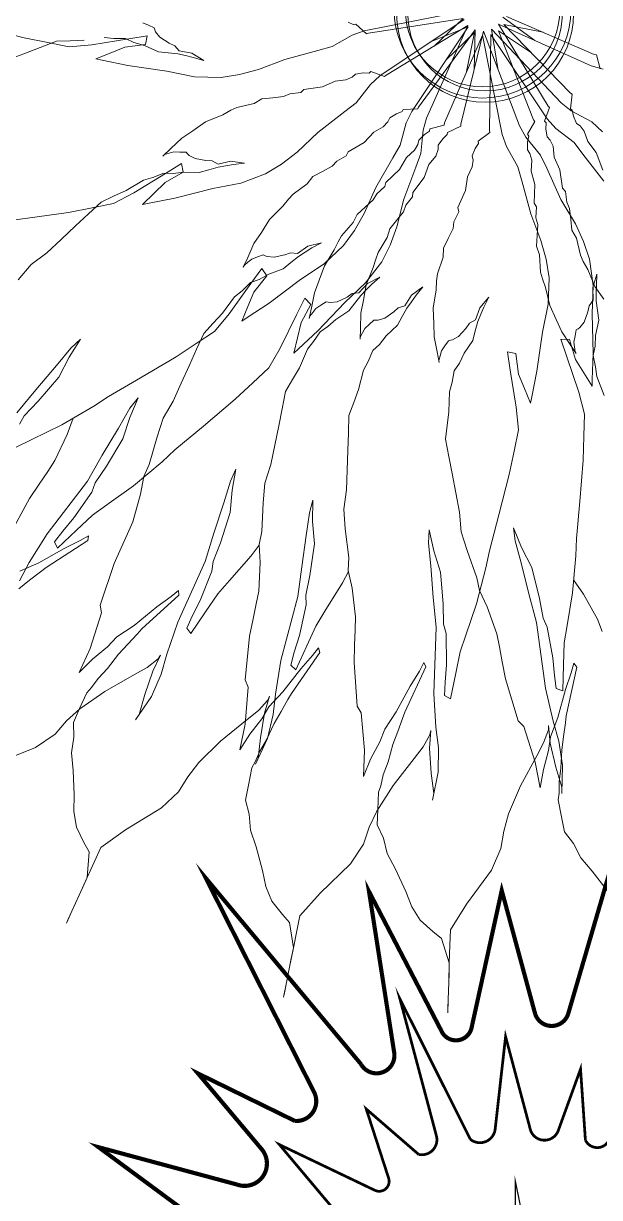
# Model space of a CAD drawing. Extents: x -454308 to 890911, y -14103 to 1343694.
# Drawn here: x 205351.46 to 205357.55, y 659168.91 to 659181.31 of the extents above; entities that cross this region are included whole.
import ezdxf

# ---------------------------------------------------------------- set-up
doc = ezdxf.new("R2010")
doc.units = 0
doc.header["$MEASUREMENT"] = 0
for name, color, linetype, lineweight in [('AR_Vegetacion', 105, 'Continuous', 5), ('textura', 250, 'Continuous', 13), ('Vegetacion_', 105, 'Continuous', 5)]:
    doc.layers.add(name, color=color, linetype=linetype, lineweight=lineweight)

# ---------------------------------------------------------------- blocks, each defined once
blk = doc.blocks.new('AGAVE AMERICANO')
at = {"layer": 'Vegetacion_', "color": 5}
for points, const_width in [([(0.5491, 1.817), (0.1378, 1.2586), (0.1378, 1.2586), (0.1378, 1.2586, -0.743391), (0.0416, 1.2929), (0.0753, 1.6847), (-0.1571, 1.3194, -0.736791), (-0.2478, 1.3441), (-0.3097, 1.8219), (-0.4072, 1.3291, -0.835633), (-0.5153, 1.3309), (-0.7675, 2.0326), (-0.6806, 1.2996, -0.586339), (-0.7668, 1.237), (-0.9968, 1.4766), (-0.8925, 1.1901, -0.770051), (-1.0016, 1.1143), (-1.3622, 1.3683), (-1.1225, 1.006, -0.592372)], 0.0128), ([(0.3522, 0.4307), (0.5872, 0.5407), (0.3018, 0.553, -0.736791), (0.286, 0.613), (0.5387, 0.8061), (0.2248, 0.6992, -0.835633), (0.1901, 0.7615), (0.508, 1.1373), (0.1177, 0.8457, -0.586339), (0.0535, 0.8743), (0.1145, 1.0848), (-0.0148, 0.9307, -0.770051), (-0.0941, 0.968), (-0.068, 1.258), (-0.1959, 1.0014, -0.592372), (-0.2785, 0.9982), (-0.3337, 1.4792), (-0.3729, 1.0443, -0.557989), (-0.4438, 1.0089), (-0.5476, 1.196), (-0.5559, 0.9719, -0.653393), (-0.6082, 0.9513), (-0.8365, 1.1848), (-0.7313, 0.8953, -0.773349)], 0.00847), ([(-0.225, 0.6118), (-0.1926, 0.8295), (-0.261, 0.6431, -0.557989)], 0.00385)]:
    blk.add_lwpolyline(points, format="xyb", dxfattribs=dict(at, const_width=const_width))
blk = doc.blocks.new('AGAVE AZUL')
at = {"layer": 'Vegetacion_', "color": 47}
for p, q in [((-0.8863, 0.0097), (-0.8159, -0.0114)), ((-0.6054, 0.0073), (-0.5956, 0.0024)), ((-0.5956, 0.0024), (-0.5858, -0.0025)), ((-0.2148, -0.0221), (-0.0376, 0.0062)), ((-0.8159, -0.0114), (-0.7747, -0.0214)), ((-0.7592, -0.0197), (-0.7885, -0.0295)), ((-0.7348, -0.0197), (-0.7592, -0.0197)), ((-0.7103, -0.0197), (-0.7348, -0.0197)), ((-0.6969, -0.0283), (-0.6314, -0.0203)), ((-0.6579, -0.0184), (-0.6749, -0.016)), ((-0.6371, -0.0196), (-0.6579, -0.0184)), ((-0.6224, -0.0269), (-0.6371, -0.0196)), ((-0.6314, -0.0203), (-0.5987, -0.0164)), ((-0.5987, -0.0164), (-0.6023, -0.0314)), ((-0.5987, -0.0164), (-0.5987, -0.0164)), ((-0.5987, -0.0164), (-0.5987, -0.0164)), ((-0.5987, -0.0164), (-0.5987, -0.0164)), ((-0.5987, -0.0164), (-0.5987, -0.0164)), ((-0.5987, -0.0164), (-0.5987, -0.0164)), ((-0.5987, -0.0164), (-0.5987, -0.0164)), ((-0.5987, -0.0164), (-0.5987, -0.0164)), ((-0.5987, -0.0164), (-0.5987, -0.0164)), ((-0.5858, -0.0025), (-0.5846, -0.0061)), ((-0.5846, -0.0061), (-0.5834, -0.0098)), ((-0.5834, -0.0098), (-0.5761, -0.0196)), ((-0.5761, -0.0196), (-0.5602, -0.0305)), ((-0.233, -0.0107), (-0.2428, -0.0058)), ((-0.2294, -0.0095), (-0.233, -0.0107)), ((-0.2111, -0.0277), (-0.2294, -0.0095)), ((-0.0394, -0.0072), (-0.2074, -0.0265)), ((-0.19, -0.1026), (-0.0372, -0.0086)), ((-0.0311, -0.0196), (-0.1789, -0.1017)), ((-0.1106, -0.1804), (-0.0311, -0.0196)), ((-0.0925, -0.0537), (-0.0394, -0.0072)), ((-0.0311, -0.0196), (-0.0311, -0.0196)), ((0.0229, -0.0194), (0.0229, -0.0194)), ((0.0229, -0.0194), (0.105, -0.1673)), ((0.1837, -0.099), (0.0229, -0.0194)), ((0.0311, -0.007), (0.0862, -0.0507)), ((0.1011, -0.0366), (0.0324, -0.0202)), ((0.0324, -0.0202), (0.0324, -0.0202)), ((0.0324, -0.0202), (0.1455, -0.1459)), ((0.0376, -0.0062), (0.1902, -0.0792)), ((-0.8178, -0.0393), (-0.8507, -0.0503)), ((-0.7885, -0.0295), (-0.8178, -0.0393)), ((-0.7747, -0.0214), (-0.7372, -0.0305)), ((-0.7372, -0.0305), (-0.6969, -0.0283)), ((-0.6388, -0.0344), (-0.665, -0.044)), ((-0.6023, -0.0314), (-0.6388, -0.0344)), ((-0.6041, -0.033), (-0.6224, -0.0269)), ((-0.5797, -0.0452), (-0.6041, -0.033)), ((-0.5602, -0.0305), (-0.5504, -0.0354)), ((-0.5504, -0.0354), (-0.5431, -0.0451)), ((-0.2726, -0.0477), (-0.2363, -0.0288)), ((-0.2363, -0.0288), (-0.2148, -0.0221)), ((-0.2074, -0.0265), (-0.2111, -0.0277)), ((-0.1363, -0.1675), (-0.031, -0.0222)), ((-0.0187, -0.0278), (-0.1238, -0.1603)), ((-0.031, -0.0222), (-0.0973, -0.0456)), ((-0.0062, -0.0376), (-0.0792, -0.1902)), ((-0.0202, -0.0324), (-0.0725, -0.0794)), ((-0.004, -0.0307), (-0.0505, -0.1933)), ((-0.0366, -0.1011), (-0.0202, -0.0324)), ((-0.031, -0.0222), (-0.031, -0.0222)), ((-0.0234, -0.0983), (-0.0187, -0.0278)), ((-0.0202, -0.0324), (-0.0202, -0.0324)), ((-0.0187, -0.0278), (-0.0187, -0.0278)), ((-0.0062, -0.0376), (-0.0062, -0.0376)), ((0.0221, -0.2148), (-0.0062, -0.0376)), ((-0.004, -0.0307), (-0.004, -0.0307)), ((0.0534, -0.2006), (-0.004, -0.0307)), ((0.0086, -0.0372), (-0.0003, -0.2061)), ((0.0086, -0.0372), (0.0086, -0.0372)), ((0.1026, -0.19), (0.0086, -0.0372)), ((0.1286, -0.1627), (0.0105, -0.0277)), ((0.0105, -0.0277), (0.0105, -0.0277)), ((0.0105, -0.0277), (0.0186, -0.0976)), ((0.0794, -0.0725), (0.0222, -0.031)), ((0.0222, -0.031), (0.0222, -0.031)), ((0.0222, -0.031), (0.0785, -0.1905)), ((-0.665, -0.044), (-0.6911, -0.0535)), ((-0.6911, -0.0535), (-0.6799, -0.0563)), ((-0.6799, -0.0563), (-0.6348, -0.0672)), ((-0.5626, -0.0476), (-0.5797, -0.0452)), ((-0.5455, -0.05), (-0.5626, -0.0476)), ((-0.5321, -0.0537), (-0.5455, -0.05)), ((-0.5431, -0.0451), (-0.5211, -0.05)), ((-0.5187, -0.0573), (-0.5321, -0.0537)), ((-0.5211, -0.05), (-0.5211, -0.05)), ((-0.5211, -0.05), (-0.5004, -0.0634)), ((-0.5004, -0.0634), (-0.5187, -0.0573)), ((-0.3568, -0.0671), (-0.2979, -0.0535)), ((-0.2979, -0.0535), (-0.2726, -0.0477)), ((-0.6348, -0.0672), (-0.5664, -0.0798)), ((-0.5664, -0.0798), (-0.5176, -0.0916)), ((-0.5004, -0.0634), (-0.5004, -0.0634)), ((-0.5004, -0.0634), (-0.5004, -0.0634)), ((-0.4044, -0.0833), (-0.3568, -0.0671)), ((0.1902, -0.0792), (0.194, -0.0801)), ((0.194, -0.0801), (0.1998, -0.1053)), ((-0.5176, -0.0916), (-0.4708, -0.095)), ((-0.4708, -0.095), (-0.438, -0.091)), ((-0.438, -0.091), (-0.4044, -0.0833)), ((-0.2392, -0.103), (-0.2505, -0.1076)), ((-0.2334, -0.0979), (-0.2392, -0.103)), ((-0.2196, -0.0961), (-0.2334, -0.0979)), ((-0.2087, -0.0969), (-0.2196, -0.0961)), ((-0.2058, -0.0944), (-0.2087, -0.0969)), ((-0.2073, -0.117), (-0.19, -0.1026)), ((-0.1818, -0.1042), (-0.2058, -0.0944)), ((-0.1789, -0.1017), (-0.1818, -0.1042)), ((0.2051, -0.1059), (0.1837, -0.099)), ((-0.3253, -0.1216), (-0.3311, -0.1266)), ((-0.2923, -0.1184), (-0.3253, -0.1216)), ((-0.2697, -0.109), (-0.2923, -0.1184)), ((-0.2505, -0.1076), (-0.2697, -0.109)), ((-0.2336, -0.1484), (-0.2073, -0.117)), ((-0.4143, -0.1427), (-0.4449, -0.1487)), ((-0.4002, -0.1355), (-0.4143, -0.1427)), ((-0.3809, -0.1341), (-0.4002, -0.1355)), ((-0.3617, -0.1327), (-0.3809, -0.1341)), ((-0.3504, -0.128), (-0.3617, -0.1327)), ((-0.3311, -0.1266), (-0.3504, -0.128)), ((-0.4703, -0.1606), (-0.5012, -0.1722)), ((-0.4561, -0.1534), (-0.4703, -0.1606)), ((-0.4449, -0.1487), (-0.4561, -0.1534)), ((-0.3039, -0.1985), (-0.2547, -0.1634)), ((-0.2547, -0.1634), (-0.2336, -0.1484)), ((-0.1514, -0.1638), (-0.1532, -0.1672)), ((-0.1256, -0.1637), (-0.1514, -0.1638)), ((-0.1238, -0.1603), (-0.1256, -0.1637)), ((0.1457, -0.1774), (0.1286, -0.1627)), ((0.1486, -0.1482), (0.1443, -0.1737)), ((0.1455, -0.1459), (0.1486, -0.1482)), ((-0.5012, -0.1722), (-0.5242, -0.187)), ((-0.179, -0.1845), (-0.1877, -0.1931)), ((-0.1756, -0.1776), (-0.179, -0.1845)), ((-0.1635, -0.1707), (-0.1756, -0.1776)), ((-0.1532, -0.1672), (-0.1635, -0.1707)), ((-0.1467, -0.1874), (-0.1363, -0.1675)), ((-0.1176, -0.2017), (-0.1106, -0.1804)), ((0.1076, -0.1702), (0.0977, -0.1941)), ((0.105, -0.1673), (0.1076, -0.1702)), ((0.1443, -0.1737), (0.1474, -0.176)), ((0.1811, -0.1981), (0.1457, -0.1774)), ((0.1474, -0.176), (0.1491, -0.1868)), ((-0.5442, -0.1992), (-0.5646, -0.217)), ((-0.5242, -0.187), (-0.5442, -0.1992)), ((-0.3417, -0.2317), (-0.3039, -0.1985)), ((-0.2049, -0.2018), (-0.2222, -0.2191)), ((-0.1877, -0.1931), (-0.2049, -0.2018)), ((-0.159, -0.2265), (-0.1467, -0.1874)), ((-0.1232, -0.2424), (-0.1176, -0.2017)), ((-0.1062, -0.2036), (-0.1155, -0.2092)), ((-0.1053, -0.1998), (-0.1062, -0.2036)), ((-0.0801, -0.194), (-0.1053, -0.1998)), ((-0.0792, -0.1902), (-0.0801, -0.194)), ((-0.0747, -0.2071), (-0.075, -0.2109)), ((-0.0508, -0.1971), (-0.0747, -0.2071)), ((-0.0505, -0.1933), (-0.0508, -0.1971)), ((-0.0003, -0.2061), (0.0003, -0.2099)), ((0.0636, -0.2207), (0.0534, -0.2006)), ((0.0805, -0.1938), (0.0668, -0.2157)), ((0.0785, -0.1905), (0.0805, -0.1938)), ((0.0977, -0.1941), (0.1002, -0.197)), ((0.1002, -0.197), (0.0994, -0.2079)), ((0.117, -0.2073), (0.1026, -0.19)), ((0.1484, -0.2336), (0.117, -0.2073)), ((0.1491, -0.1868), (0.1539, -0.1999)), ((0.1539, -0.1999), (0.1601, -0.2044)), ((0.1601, -0.2044), (0.1672, -0.2144)), ((0.1994, -0.2164), (0.1811, -0.1981)), ((-0.5646, -0.217), (-0.5792, -0.2296)), ((-0.5792, -0.2296), (-0.5762, -0.2271)), ((-0.5762, -0.2271), (-0.5679, -0.2249)), ((-0.5679, -0.2249), (-0.5595, -0.2228)), ((-0.5595, -0.2228), (-0.5486, -0.2236)), ((-0.5486, -0.2236), (-0.5377, -0.2243)), ((-0.5377, -0.2243), (-0.5352, -0.2272)), ((-0.5352, -0.2272), (-0.5327, -0.2301)), ((-0.2222, -0.2191), (-0.2515, -0.2346)), ((-0.1728, -0.2485), (-0.159, -0.2265)), ((-0.1276, -0.2262), (-0.1341, -0.2365)), ((-0.1258, -0.2187), (-0.1276, -0.2262)), ((-0.1155, -0.2092), (-0.1258, -0.2187)), ((-0.0832, -0.2181), (-0.0917, -0.2291)), ((-0.075, -0.2109), (-0.0832, -0.2181)), ((0.0003, -0.2099), (-0.0208, -0.2249)), ((-0.0208, -0.2249), (-0.0202, -0.2287)), ((0.0288, -0.2363), (0.0221, -0.2148)), ((0.0883, -0.2534), (0.0636, -0.2207)), ((0.0688, -0.219), (0.0663, -0.2296)), ((0.0668, -0.2157), (0.0688, -0.219)), ((0.0994, -0.2079), (0.1012, -0.2217)), ((0.1012, -0.2217), (0.1063, -0.2275)), ((0.1063, -0.2275), (0.111, -0.2388)), ((0.1672, -0.2144), (0.1729, -0.2328)), ((-0.5756, -0.2604), (-0.5469, -0.2442)), ((-0.5469, -0.2442), (-0.5469, -0.2442)), ((-0.5469, -0.2442), (-0.5469, -0.2442)), ((-0.5469, -0.2442), (-0.5469, -0.2442)), ((-0.5469, -0.2442), (-0.5469, -0.2442)), ((-0.5469, -0.2442), (-0.5469, -0.2442)), ((-0.5469, -0.2442), (-0.5469, -0.2442)), ((-0.5469, -0.2442), (-0.5469, -0.2442)), ((-0.5469, -0.2442), (-0.5469, -0.2442)), ((-0.5469, -0.2442), (-0.5445, -0.2595)), ((-0.5327, -0.2301), (-0.5222, -0.2363)), ((-0.5222, -0.2363), (-0.5033, -0.2404)), ((-0.5033, -0.2404), (-0.4924, -0.2412)), ((-0.4924, -0.2412), (-0.4819, -0.2474)), ((-0.4819, -0.2474), (-0.4598, -0.2434)), ((-0.4598, -0.2434), (-0.4598, -0.2434)), ((-0.4598, -0.2434), (-0.4355, -0.2479)), ((-0.4355, -0.2479), (-0.4547, -0.2493)), ((-0.4355, -0.2479), (-0.4355, -0.2479)), ((-0.4355, -0.2479), (-0.4355, -0.2479)), ((-0.3699, -0.2517), (-0.3417, -0.2317)), ((-0.2549, -0.2415), (-0.2722, -0.2502)), ((-0.2515, -0.2346), (-0.2549, -0.2415)), ((-0.2048, -0.2997), (-0.1728, -0.2485)), ((-0.1489, -0.2488), (-0.1619, -0.2695)), ((-0.1341, -0.2365), (-0.1489, -0.2488)), ((-0.1331, -0.2663), (-0.1232, -0.2424)), ((-0.0969, -0.2481), (-0.1095, -0.2627)), ((-0.0923, -0.2368), (-0.0969, -0.2481)), ((-0.0917, -0.2291), (-0.0923, -0.2368)), ((-0.0267, -0.2375), (-0.0325, -0.2502)), ((-0.0202, -0.2287), (-0.0267, -0.2375)), ((0.0477, -0.2726), (0.0288, -0.2363)), ((0.0663, -0.2296), (0.0657, -0.2436)), ((0.0657, -0.2436), (0.0697, -0.2501)), ((0.111, -0.2388), (0.1123, -0.2581)), ((0.1634, -0.2547), (0.1484, -0.2336)), ((0.1729, -0.2328), (0.187, -0.2527)), ((-0.633, -0.2928), (-0.5756, -0.2604)), ((-0.5982, -0.2666), (-0.6149, -0.2709)), ((-0.5786, -0.2598), (-0.5982, -0.2666)), ((-0.5622, -0.2609), (-0.5786, -0.2598)), ((-0.5445, -0.2595), (-0.577, -0.2763)), ((-0.543, -0.2595), (-0.5622, -0.2609)), ((-0.5158, -0.2614), (-0.543, -0.2595)), ((-0.499, -0.2571), (-0.5158, -0.2614)), ((-0.4823, -0.2528), (-0.499, -0.2571)), ((-0.4685, -0.251), (-0.4823, -0.2528)), ((-0.4547, -0.2493), (-0.4685, -0.251)), ((-0.4432, -0.2827), (-0.3986, -0.2679)), ((-0.3986, -0.2679), (-0.3699, -0.2517)), ((-0.2981, -0.2675), (-0.3153, -0.2761)), ((-0.2808, -0.2588), (-0.2981, -0.2675)), ((-0.2722, -0.2502), (-0.2808, -0.2588)), ((-0.1619, -0.2695), (-0.187, -0.2912)), ((-0.1562, -0.3221), (-0.1331, -0.2663)), ((-0.1095, -0.2627), (-0.1189, -0.2852)), ((-0.0333, -0.2698), (-0.0424, -0.2869)), ((-0.0313, -0.2578), (-0.0333, -0.2698)), ((-0.0325, -0.2502), (-0.0313, -0.2578)), ((0.0697, -0.2501), (0.0725, -0.262)), ((0.0725, -0.262), (0.0706, -0.2812)), ((0.0983, -0.2773), (0.0883, -0.2534)), ((0.1123, -0.2581), (0.1217, -0.2806)), ((0.1985, -0.3039), (0.1634, -0.2547)), ((0.187, -0.2527), (0.1975, -0.2842)), ((-0.6462, -0.2878), (-0.6687, -0.2972)), ((-0.6149, -0.2709), (-0.6462, -0.2878)), ((-0.577, -0.2763), (-0.5975, -0.2951)), ((-0.5608, -0.305), (-0.4927, -0.2904)), ((-0.4927, -0.2904), (-0.4432, -0.2827)), ((-0.3257, -0.2882), (-0.3515, -0.3055)), ((-0.3153, -0.2761), (-0.3257, -0.2882)), ((-0.1189, -0.2852), (-0.14, -0.3108)), ((-0.0424, -0.2869), (-0.0464, -0.3109)), ((0.0535, -0.2979), (0.0477, -0.2726)), ((0.0706, -0.2812), (0.0761, -0.305)), ((0.1214, -0.3331), (0.0983, -0.2773)), ((0.1217, -0.2806), (0.1249, -0.3136)), ((-0.6913, -0.3066), (-0.7146, -0.3268)), ((-0.7075, -0.3162), (-0.6694, -0.3102)), ((-0.6687, -0.2972), (-0.6913, -0.3066)), ((-0.6694, -0.3102), (-0.633, -0.2928)), ((-0.5975, -0.2951), (-0.618, -0.3139)), ((-0.6066, -0.3121), (-0.5608, -0.305)), ((-0.3515, -0.3055), (-0.3602, -0.3141)), ((-0.227, -0.3448), (-0.2048, -0.2997)), ((-0.2037, -0.311), (-0.2102, -0.3214)), ((-0.1888, -0.2987), (-0.2037, -0.311)), ((-0.187, -0.2912), (-0.1888, -0.2987)), ((-0.14, -0.3108), (-0.1405, -0.3185)), ((-0.0464, -0.3109), (-0.0613, -0.3406)), ((0.0671, -0.3568), (0.0535, -0.2979)), ((0.0761, -0.305), (0.0737, -0.3382)), ((-0.888, -0.3366), (-0.8226, -0.3303)), ((-0.8226, -0.3303), (-0.7495, -0.3228)), ((-0.7495, -0.3228), (-0.7075, -0.3162)), ((-0.7146, -0.3268), (-0.7379, -0.3471)), ((-0.618, -0.3139), (-0.6066, -0.3121)), ((-0.3705, -0.3262), (-0.3947, -0.3487)), ((-0.3602, -0.3141), (-0.3705, -0.3262)), ((-0.2102, -0.3214), (-0.2251, -0.3336)), ((-0.1705, -0.3704), (-0.1562, -0.3221)), ((-0.1405, -0.3185), (-0.1532, -0.3331)), ((0.1249, -0.3136), (0.1299, -0.3195)), ((0.1299, -0.3195), (0.1313, -0.3387)), ((-0.7379, -0.3471), (-0.7642, -0.3699)), ((-0.3947, -0.3487), (-0.4102, -0.3712)), ((-0.2399, -0.3459), (-0.2473, -0.36)), ((-0.2454, -0.3741), (-0.227, -0.3448)), ((-0.2251, -0.3336), (-0.2399, -0.3459)), ((-0.1578, -0.3444), (-0.1705, -0.359)), ((-0.1532, -0.3331), (-0.1578, -0.3444)), ((-0.0601, -0.3482), (-0.0692, -0.3653)), ((-0.0613, -0.3406), (-0.0601, -0.3482)), ((0.0737, -0.3382), (0.0777, -0.3447)), ((0.0777, -0.3447), (0.0759, -0.364)), ((0.1454, -0.3773), (0.1214, -0.3331)), ((0.1313, -0.3387), (0.136, -0.35)), ((0.136, -0.35), (0.1374, -0.3692)), ((-0.7642, -0.3699), (-0.7904, -0.3926)), ((-0.4102, -0.3712), (-0.424, -0.3902)), ((-0.2473, -0.36), (-0.2687, -0.3827)), ((-0.1831, -0.3736), (-0.188, -0.3887)), ((-0.1837, -0.4023), (-0.1705, -0.3704)), ((-0.1705, -0.359), (-0.1831, -0.3736)), ((-0.0692, -0.3653), (-0.0712, -0.3773)), ((0.0833, -0.4044), (0.0671, -0.3568)), ((0.0759, -0.364), (0.0786, -0.3759)), ((0.1374, -0.3692), (0.1388, -0.3885)), ((-0.7904, -0.3926), (-0.8191, -0.4125)), ((-0.424, -0.3902), (-0.436, -0.4143)), ((-0.3291, -0.3987), (-0.3049, -0.3935)), ((-0.3049, -0.3935), (-0.3222, -0.4021)), ((-0.3049, -0.3935), (-0.3049, -0.3935)), ((-0.3049, -0.3935), (-0.3049, -0.3935)), ((-0.2752, -0.393), (-0.2826, -0.4071)), ((-0.2687, -0.3827), (-0.2752, -0.393)), ((-0.2657, -0.4001), (-0.2454, -0.3741)), ((-0.188, -0.3887), (-0.2053, -0.4146)), ((-0.0712, -0.3773), (-0.0803, -0.3944)), ((0.0786, -0.3759), (0.0768, -0.3951)), ((0.1388, -0.3885), (0.146, -0.4027)), ((0.1586, -0.4092), (0.1454, -0.3773)), ((-0.8191, -0.4125), (-0.8428, -0.4382)), ((-0.436, -0.4143), (-0.4447, -0.4316)), ((-0.4291, -0.4178), (-0.4188, -0.4143)), ((-0.4188, -0.4143), (-0.4084, -0.4109)), ((-0.4084, -0.4109), (-0.405, -0.4126)), ((-0.405, -0.4126), (-0.4015, -0.4143)), ((-0.4015, -0.4143), (-0.3894, -0.416)), ((-0.3894, -0.416), (-0.3705, -0.4125)), ((-0.3705, -0.4125), (-0.3601, -0.4091)), ((-0.3601, -0.4091), (-0.348, -0.4108)), ((-0.348, -0.4108), (-0.3291, -0.3987)), ((-0.3342, -0.4091), (-0.3463, -0.416)), ((-0.3222, -0.4021), (-0.3342, -0.4091)), ((-0.3291, -0.3987), (-0.3291, -0.3987)), ((-0.3012, -0.4308), (-0.2657, -0.4001)), ((-0.2826, -0.4071), (-0.3011, -0.4344)), ((-0.2053, -0.4146), (-0.21, -0.4259)), ((-0.1995, -0.4313), (-0.1837, -0.4023)), ((-0.0893, -0.4114), (-0.0907, -0.4273)), ((-0.0803, -0.3944), (-0.0893, -0.4114)), ((0.0768, -0.3951), (0.0749, -0.4143)), ((0.0749, -0.4143), (0.0797, -0.4295)), ((0.091, -0.438), (0.0833, -0.4044)), ((0.146, -0.4027), (0.1521, -0.4332)), ((0.168, -0.4409), (0.1586, -0.4092)), ((-0.4447, -0.4316), (-0.4429, -0.4282)), ((-0.4429, -0.4282), (-0.436, -0.423)), ((-0.436, -0.423), (-0.4291, -0.4178)), ((-0.4321, -0.4609), (-0.4118, -0.4349)), ((-0.4118, -0.4349), (-0.4118, -0.4349)), ((-0.4118, -0.4349), (-0.4118, -0.4349)), ((-0.4118, -0.4349), (-0.4118, -0.4349)), ((-0.4118, -0.4349), (-0.4118, -0.4349)), ((-0.4118, -0.4349), (-0.4118, -0.4349)), ((-0.4118, -0.4349), (-0.4118, -0.4349)), ((-0.4118, -0.4349), (-0.4118, -0.4349)), ((-0.4118, -0.4349), (-0.4118, -0.4349)), ((-0.4118, -0.4349), (-0.4037, -0.4481)), ((-0.3601, -0.4263), (-0.3739, -0.4367)), ((-0.3463, -0.416), (-0.3601, -0.4263)), ((-0.3441, -0.4569), (-0.3012, -0.4308)), ((-0.3011, -0.4344), (-0.3112, -0.4597)), ((-0.2294, -0.4675), (-0.1995, -0.4313)), ((-0.21, -0.4259), (-0.2149, -0.441)), ((-0.0907, -0.4273), (-0.1018, -0.4564)), ((0.0797, -0.4295), (0.0806, -0.4606)), ((0.1521, -0.4332), (0.1567, -0.4445)), ((-0.417, -0.454), (-0.4326, -0.4592)), ((-0.4037, -0.4481), (-0.4274, -0.4761)), ((-0.3998, -0.4454), (-0.417, -0.454)), ((-0.3739, -0.4367), (-0.3998, -0.4454)), ((-0.2149, -0.441), (-0.2286, -0.471)), ((-0.1018, -0.4564), (-0.1038, -0.4684)), ((0.095, -0.4708), (0.091, -0.438)), ((0.1567, -0.4445), (0.164, -0.4587)), ((0.1724, -0.4876), (0.168, -0.4409)), ((-0.4728, -0.5128), (-0.4321, -0.4609)), ((-0.4481, -0.473), (-0.4619, -0.4834)), ((-0.4326, -0.4592), (-0.4481, -0.473)), ((-0.4274, -0.4761), (-0.4391, -0.5013)), ((-0.4014, -0.4964), (-0.3441, -0.4569)), ((-0.3112, -0.4597), (-0.3204, -0.4813)), ((-0.2673, -0.5004), (-0.2294, -0.4675)), ((-0.2418, -0.4845), (-0.226, -0.4685)), ((-0.2286, -0.471), (-0.2344, -0.4977)), ((-0.2185, -0.4703), (-0.2287, -0.4797)), ((-0.226, -0.4685), (-0.2036, -0.458)), ((-0.226, -0.4685), (-0.226, -0.4685)), ((-0.2036, -0.458), (-0.2185, -0.4703)), ((-0.2036, -0.458), (-0.2036, -0.458)), ((-0.2036, -0.458), (-0.2036, -0.458)), ((-0.1038, -0.4684), (-0.1053, -0.4842)), ((0.0806, -0.4606), (0.0833, -0.4725)), ((0.0833, -0.4725), (0.0881, -0.4877)), ((0.0916, -0.5176), (0.095, -0.4708)), ((0.164, -0.4587), (0.1755, -0.4896)), ((0.1715, -0.4911), (0.1799, -0.4678)), ((0.1799, -0.4678), (0.1781, -0.487)), ((0.1799, -0.4678), (0.1799, -0.4678)), ((0.1799, -0.4678), (0.1799, -0.4678)), ((-0.4619, -0.4834), (-0.4843, -0.5111)), ((-0.441, -0.5205), (-0.4014, -0.4964)), ((-0.3534, -0.519), (-0.3377, -0.49)), ((-0.3377, -0.49), (-0.3377, -0.49)), ((-0.3377, -0.49), (-0.3377, -0.49)), ((-0.3377, -0.49), (-0.3377, -0.49)), ((-0.3377, -0.49), (-0.3377, -0.49)), ((-0.3377, -0.49), (-0.3377, -0.49)), ((-0.3377, -0.49), (-0.3377, -0.49)), ((-0.3377, -0.49), (-0.3377, -0.49)), ((-0.3377, -0.49), (-0.3377, -0.49)), ((-0.3377, -0.49), (-0.3276, -0.5016)), ((-0.3204, -0.4813), (-0.3268, -0.5076)), ((-0.3099, -0.5037), (-0.3006, -0.4981)), ((-0.3006, -0.4981), (-0.2969, -0.499)), ((-0.281, -0.4988), (-0.2632, -0.4912)), ((-0.2632, -0.4912), (-0.2539, -0.4855)), ((-0.2539, -0.4855), (-0.2418, -0.4845)), ((-0.2389, -0.4892), (-0.2501, -0.5024)), ((-0.2344, -0.4977), (-0.2398, -0.5205)), ((-0.2287, -0.4797), (-0.2389, -0.4892)), ((-0.1618, -0.5105), (-0.1489, -0.4921)), ((-0.1412, -0.4926), (-0.1497, -0.5037)), ((-0.1489, -0.4921), (-0.1286, -0.4781)), ((-0.1489, -0.4921), (-0.1489, -0.4921)), ((-0.1286, -0.4781), (-0.1412, -0.4926)), ((-0.1286, -0.4781), (-0.1286, -0.4781)), ((-0.1286, -0.4781), (-0.1286, -0.4781)), ((-0.1053, -0.4842), (-0.1119, -0.5165)), ((0.0881, -0.4877), (0.0943, -0.5201)), ((0.1689, -0.5377), (0.1724, -0.4876)), ((0.1716, -0.5136), (0.1715, -0.4911)), ((0.1715, -0.4911), (0.1715, -0.4911)), ((0.1755, -0.4896), (0.1903, -0.5125)), ((0.1781, -0.487), (0.1775, -0.5009)), ((-0.4843, -0.5111), (-0.5016, -0.5283)), ((-0.4997, -0.5428), (-0.4728, -0.5128)), ((-0.4391, -0.5013), (-0.4508, -0.5265)), ((-0.3276, -0.5016), (-0.3462, -0.5332)), ((-0.3268, -0.5076), (-0.3313, -0.5264)), ((-0.3304, -0.5226), (-0.3248, -0.516)), ((-0.3248, -0.516), (-0.3193, -0.5094)), ((-0.3193, -0.5094), (-0.3099, -0.5037)), ((-0.3172, -0.5489), (-0.2673, -0.5004)), ((-0.2969, -0.499), (-0.2931, -0.4999)), ((-0.2931, -0.4999), (-0.281, -0.4988)), ((-0.2612, -0.5156), (-0.2845, -0.5298)), ((-0.2501, -0.5024), (-0.2612, -0.5156)), ((-0.1818, -0.5207), (-0.1736, -0.5136)), ((-0.1736, -0.5136), (-0.1618, -0.5105)), ((-0.1582, -0.5147), (-0.167, -0.5295)), ((-0.1497, -0.5037), (-0.1582, -0.5147)), ((-0.1119, -0.5165), (-0.1116, -0.5438)), ((-0.0295, -0.5193), (-0.0128, -0.5011)), ((-0.0219, -0.5181), (-0.0277, -0.5307)), ((-0.0128, -0.5011), (-0.0219, -0.5181)), ((-0.0128, -0.5011), (-0.0128, -0.5011)), ((-0.0128, -0.5011), (-0.0128, -0.5011)), ((0.0798, -0.5664), (0.0916, -0.5176)), ((0.1638, -0.5229), (0.1716, -0.5136)), ((0.1775, -0.5009), (0.1769, -0.5148)), ((0.1769, -0.5148), (0.1784, -0.532)), ((-0.5016, -0.5283), (-0.5188, -0.5456)), ((-0.4508, -0.5265), (-0.441, -0.5205)), ((-0.3849, -0.577), (-0.3534, -0.519)), ((-0.3462, -0.5332), (-0.3536, -0.56)), ((-0.3313, -0.5264), (-0.3304, -0.5226)), ((-0.2845, -0.5298), (-0.2994, -0.5421)), ((-0.2398, -0.5205), (-0.2417, -0.5475)), ((-0.2258, -0.5409), (-0.2176, -0.5337)), ((-0.2176, -0.5337), (-0.2137, -0.534)), ((-0.2137, -0.534), (-0.2099, -0.5343)), ((-0.2099, -0.5343), (-0.198, -0.5312)), ((-0.198, -0.5312), (-0.1818, -0.5207)), ((-0.167, -0.5295), (-0.1758, -0.5444)), ((-0.0379, -0.5401), (-0.0295, -0.5193)), ((-0.0277, -0.5307), (-0.0335, -0.5434)), ((-0.0295, -0.5193), (-0.0295, -0.5193)), ((0.0943, -0.5201), (0.105, -0.5451)), ((0.1541, -0.5514), (0.1612, -0.5335)), ((0.1612, -0.5335), (0.1638, -0.5229)), ((0.1679, -0.6073), (0.1689, -0.5377)), ((0.1784, -0.532), (0.1799, -0.5492)), ((-0.7367, -0.5472), (-0.7583, -0.5785)), ((-0.7544, -0.5626), (-0.7367, -0.5472)), ((-0.5327, -0.5629), (-0.4997, -0.5428)), ((-0.5188, -0.5456), (-0.5326, -0.5732)), ((-0.3536, -0.56), (-0.3609, -0.5868)), ((-0.3522, -0.5792), (-0.3172, -0.5489)), ((-0.3133, -0.5506), (-0.3254, -0.5675)), ((-0.2994, -0.5421), (-0.3133, -0.5506)), ((-0.2417, -0.5475), (-0.2431, -0.5667)), ((-0.2428, -0.5629), (-0.2384, -0.5555)), ((-0.2384, -0.5555), (-0.234, -0.548)), ((-0.234, -0.548), (-0.2258, -0.5409)), ((-0.1758, -0.5444), (-0.1964, -0.5623)), ((-0.1116, -0.5438), (-0.1118, -0.5673)), ((-0.0687, -0.5684), (-0.0552, -0.5546)), ((-0.0552, -0.5546), (-0.0488, -0.5458)), ((-0.0488, -0.5458), (-0.0379, -0.5401)), ((-0.0388, -0.5598), (-0.044, -0.5763)), ((-0.0335, -0.5434), (-0.0388, -0.5598)), ((0.105, -0.5451), (0.1138, -0.5669)), ((0.1462, -0.5607), (0.1541, -0.5514)), ((0.1799, -0.5492), (0.1734, -0.5758)), ((-0.7814, -0.5926), (-0.7544, -0.5626)), ((-0.7583, -0.5785), (-0.7779, -0.6131)), ((-0.5689, -0.585), (-0.5327, -0.5629)), ((-0.5326, -0.5732), (-0.5464, -0.6009)), ((-0.4064, -0.611), (-0.3849, -0.577)), ((-0.3609, -0.5868), (-0.3522, -0.5792)), ((-0.3365, -0.5807), (-0.3522, -0.6127)), ((-0.3254, -0.5675), (-0.3365, -0.5807)), ((-0.2431, -0.5667), (-0.2428, -0.5629)), ((-0.209, -0.5769), (-0.2214, -0.5876)), ((-0.1964, -0.5623), (-0.209, -0.5769)), ((-0.1118, -0.5673), (-0.1076, -0.594)), ((-0.0936, -0.584), (-0.0871, -0.5752)), ((-0.0871, -0.5752), (-0.0833, -0.5746)), ((-0.0833, -0.5746), (-0.0795, -0.574)), ((-0.0795, -0.574), (-0.0687, -0.5684)), ((-0.044, -0.5763), (-0.0601, -0.5983)), ((0.0672, -0.6348), (0.0798, -0.5664)), ((0.1212, -0.6117), (0.1118, -0.5801)), ((0.1118, -0.5801), (0.1118, -0.5801)), ((0.1118, -0.5801), (0.1118, -0.5801)), ((0.1118, -0.5801), (0.1118, -0.5801)), ((0.1118, -0.5801), (0.1118, -0.5801)), ((0.1118, -0.5801), (0.1118, -0.5801)), ((0.1118, -0.5801), (0.1118, -0.5801)), ((0.1118, -0.5801), (0.1118, -0.5801)), ((0.1118, -0.5801), (0.1118, -0.5801)), ((0.1118, -0.5801), (0.1272, -0.5812)), ((0.1138, -0.5669), (0.1279, -0.59)), ((0.1345, -0.586), (0.137, -0.5754)), ((0.137, -0.5754), (0.1396, -0.5647)), ((0.1396, -0.5647), (0.1429, -0.5627)), ((0.1429, -0.5627), (0.1462, -0.5607)), ((0.1734, -0.5758), (0.1716, -0.595)), ((-0.8195, -0.6339), (-0.7814, -0.5926)), ((-0.6336, -0.6199), (-0.5689, -0.585)), ((-0.5464, -0.6009), (-0.5619, -0.632)), ((-0.2214, -0.5876), (-0.2304, -0.6063)), ((-0.1076, -0.594), (-0.1046, -0.6131)), ((-0.1052, -0.6093), (-0.1026, -0.6011)), ((-0.1026, -0.6011), (-0.1, -0.5928)), ((-0.1, -0.5928), (-0.0936, -0.584)), ((-0.0601, -0.5983), (-0.0692, -0.6154)), ((0.0203, -0.6314), (0.0164, -0.5987)), ((0.0164, -0.5987), (0.0164, -0.5987)), ((0.0164, -0.5987), (0.0164, -0.5987)), ((0.0164, -0.5987), (0.0164, -0.5987)), ((0.0164, -0.5987), (0.0164, -0.5987)), ((0.0164, -0.5987), (0.0164, -0.5987)), ((0.0164, -0.5987), (0.0164, -0.5987)), ((0.0164, -0.5987), (0.0164, -0.5987)), ((0.0164, -0.5987), (0.0164, -0.5987)), ((0.0164, -0.5987), (0.0314, -0.6023)), ((0.1272, -0.5812), (0.1363, -0.6167)), ((0.1279, -0.59), (0.1379, -0.6065)), ((0.1352, -0.5946), (0.1345, -0.586)), ((0.1359, -0.6032), (0.1352, -0.5946)), ((0.1716, -0.595), (0.1678, -0.6109)), ((-0.7779, -0.6131), (-0.816, -0.6544)), ((-0.6916, -0.6508), (-0.6336, -0.6199)), ((-0.4356, -0.6363), (-0.4064, -0.611)), ((-0.3522, -0.6127), (-0.3652, -0.6334)), ((-0.2392, -0.6212), (-0.2493, -0.6553)), ((-0.2304, -0.6063), (-0.2392, -0.6212)), ((-0.1046, -0.6131), (-0.1052, -0.6093)), ((-0.0692, -0.6154), (-0.0788, -0.6286)), ((0.0314, -0.6023), (0.0344, -0.6388)), ((0.1399, -0.675), (0.1212, -0.6117)), ((0.1379, -0.6065), (0.1359, -0.6032)), ((0.1363, -0.6167), (0.15, -0.6408)), ((0.1646, -0.6535), (0.1679, -0.6073)), ((0.1678, -0.6109), (0.1712, -0.6314)), ((-0.8543, -0.6732), (-0.8195, -0.6339)), ((-0.5619, -0.632), (-0.5774, -0.6631)), ((-0.4676, -0.6642), (-0.4356, -0.6363)), ((-0.3652, -0.6334), (-0.3781, -0.6541)), ((-0.0788, -0.6286), (-0.0834, -0.6488)), ((0.0283, -0.6969), (0.0203, -0.6314)), ((0.0344, -0.6388), (0.044, -0.665)), ((0.0563, -0.6799), (0.0672, -0.6348)), ((0.15, -0.6408), (0.1638, -0.665)), ((0.1712, -0.6314), (0.1727, -0.6486)), ((-0.816, -0.6544), (-0.8417, -0.6791)), ((-0.718, -0.6669), (-0.6916, -0.6508)), ((-0.6393, -0.6549), (-0.6554, -0.6893)), ((-0.6543, -0.673), (-0.6393, -0.6549)), ((-0.5774, -0.6631), (-0.5964, -0.6924)), ((-0.5255, -0.7094), (-0.4676, -0.6642)), ((-0.3781, -0.6541), (-0.3854, -0.6841)), ((-0.2493, -0.6553), (-0.2586, -0.6779)), ((-0.0834, -0.6488), (-0.0887, -0.6653)), ((0.1638, -0.665), (0.1646, -0.6535)), ((0.1727, -0.6486), (0.1842, -0.6823)), ((-0.8417, -0.6791), (-0.8508, -0.6937)), ((-0.776, -0.6977), (-0.718, -0.6669)), ((-0.6758, -0.707), (-0.6543, -0.673)), ((-0.3854, -0.6841), (-0.3927, -0.7141)), ((-0.2586, -0.6779), (-0.268, -0.7005)), ((-0.0887, -0.6653), (-0.0909, -0.7008)), ((0.044, -0.665), (0.0535, -0.6911)), ((0.0535, -0.6911), (0.0563, -0.6799)), ((0.1487, -0.7143), (0.1399, -0.675)), ((-0.8295, -0.7213), (-0.776, -0.6977)), ((-0.7555, -0.6868), (-0.7669, -0.715)), ((-0.6554, -0.6893), (-0.669, -0.7267)), ((-0.5964, -0.6924), (-0.6084, -0.7252)), ((-0.268, -0.7005), (-0.2701, -0.7313)), ((-0.0909, -0.7008), (-0.095, -0.7249)), ((0.0305, -0.7372), (0.0283, -0.6969)), ((-0.8578, -0.7341), (-0.8295, -0.7213)), ((-0.7669, -0.715), (-0.7903, -0.7601)), ((-0.7065, -0.7541), (-0.6758, -0.707)), ((-0.6084, -0.7252), (-0.6239, -0.7736)), ((-0.5776, -0.7495), (-0.5255, -0.7094)), ((-0.3927, -0.7141), (-0.4008, -0.7479)), ((-0.095, -0.7249), (-0.099, -0.749)), ((0.146, -0.7528), (0.1487, -0.7143)), ((-0.669, -0.7267), (-0.6997, -0.7738)), ((-0.2701, -0.7313), (-0.2723, -0.7621)), ((0.0214, -0.7747), (0.0305, -0.7372)), ((-0.7903, -0.7601), (-0.8039, -0.7788)), ((-0.7343, -0.7987), (-0.7065, -0.7541)), ((-0.6009, -0.7697), (-0.5776, -0.7495)), ((-0.4008, -0.7479), (-0.409, -0.7816)), ((-0.2723, -0.7621), (-0.2747, -0.7967)), ((-0.099, -0.749), (-0.0943, -0.7795)), ((0.1431, -0.7951), (0.146, -0.7528)), ((-0.8039, -0.7788), (-0.8199, -0.8007)), ((-0.6997, -0.7738), (-0.7209, -0.8024)), ((-0.653, -0.8099), (-0.6009, -0.7697)), ((-0.6239, -0.7736), (-0.6343, -0.7943)), ((-0.4817, -0.8085), (-0.4712, -0.7875)), ((-0.4712, -0.7875), (-0.4792, -0.8246)), ((-0.409, -0.7816), (-0.421, -0.8145)), ((-0.0943, -0.7795), (-0.0895, -0.81)), ((0.0114, -0.8159), (0.0214, -0.7747)), ((-0.8199, -0.8007), (-0.8381, -0.8256)), ((-0.8091, -0.8892), (-0.7343, -0.7987)), ((-0.7209, -0.8024), (-0.7275, -0.8183)), ((-0.6343, -0.7943), (-0.6412, -0.8254)), ((-0.4951, -0.8465), (-0.4817, -0.8085)), ((-0.2747, -0.7967), (-0.2772, -0.8314)), ((0.1341, -0.868), (0.1431, -0.7951)), ((-0.8381, -0.8256), (-0.8774, -0.8925)), ((-0.7275, -0.8183), (-0.7607, -0.8625)), ((-0.7018, -0.842), (-0.653, -0.8099)), ((-0.6412, -0.8254), (-0.6567, -0.8737)), ((-0.4792, -0.8246), (-0.4841, -0.8641)), ((-0.421, -0.8145), (-0.4254, -0.8492)), ((-0.0895, -0.81), (-0.0841, -0.8443)), ((-0.0097, -0.8863), (0.0114, -0.8159)), ((-0.7276, -0.8593), (-0.7018, -0.842)), ((-0.5145, -0.8992), (-0.4951, -0.8465)), ((-0.4254, -0.8492), (-0.4297, -0.8997)), ((-0.3444, -0.87), (-0.3375, -0.8475)), ((-0.3375, -0.8475), (-0.3392, -0.8855)), ((-0.2772, -0.8314), (-0.2835, -0.8658)), ((-0.0841, -0.8443), (-0.0788, -0.8787)), ((-0.7607, -0.8625), (-0.7815, -0.8857)), ((-0.7568, -0.8847), (-0.7276, -0.8593)), ((-0.4841, -0.8641), (-0.5035, -0.9168)), ((-0.3513, -0.9097), (-0.3444, -0.87)), ((-0.2835, -0.8658), (-0.282, -0.9007)), ((0.1256, -0.9332), (0.1341, -0.868)), ((-0.8427, -0.9388), (-0.8091, -0.8892)), ((-0.7815, -0.8857), (-0.7964, -0.9038)), ((-0.7917, -0.915), (-0.7568, -0.8847)), ((-0.6567, -0.8737), (-0.667, -0.8945)), ((-0.3392, -0.8855), (-0.3374, -0.9252)), ((-0.0788, -0.8787), (-0.0772, -0.9136)), ((-0.0289, -0.9492), (-0.0097, -0.8863)), ((-0.7375, -0.9038), (-0.8134, -0.9488)), ((-0.7964, -0.9038), (-0.7917, -0.915)), ((-0.7798, -0.9159), (-0.7514, -0.9032)), ((-0.7514, -0.9032), (-0.7361, -0.8953)), ((-0.7361, -0.8953), (-0.7375, -0.9038)), ((-0.667, -0.8945), (-0.6791, -0.9186)), ((-0.5316, -0.9489), (-0.5145, -0.8992)), ((-0.4297, -0.8997), (-0.4352, -0.9223)), ((-0.3616, -0.9649), (-0.3513, -0.9097)), ((-0.282, -0.9007), (-0.2779, -0.9513)), ((-0.1357, -0.9313), (-0.134, -0.9078)), ((-0.134, -0.9078), (-0.1271, -0.9453)), ((0.0173, -0.9334), (0.0151, -0.91)), ((0.0151, -0.91), (0.028, -0.9457)), ((-0.8258, -0.9397), (-0.7798, -0.9159)), ((-0.6791, -0.9186), (-0.6929, -0.9463)), ((-0.5035, -0.9168), (-0.5177, -0.9495)), ((-0.4499, -0.9416), (-0.4351, -0.9237)), ((-0.4352, -0.9223), (-0.4349, -0.9541)), ((-0.3374, -0.9252), (-0.3478, -0.9805)), ((-0.1335, -0.9715), (-0.1357, -0.9313)), ((-0.0772, -0.9136), (-0.068, -0.9473)), ((0.0262, -0.9727), (0.0173, -0.9334)), ((0.1234, -0.964), (0.1256, -0.9332)), ((-0.8613, -0.9704), (-0.8427, -0.9388)), ((-0.8596, -0.9533), (-0.8258, -0.9397)), ((-0.8134, -0.9488), (-0.8233, -0.9559)), ((-0.6929, -0.9463), (-0.7205, -1.0188)), ((-0.5843, -1.0538), (-0.5316, -0.9489)), ((-0.5177, -0.9495), (-0.5206, -0.9665)), ((-0.4903, -0.9838), (-0.4499, -0.9416)), ((-0.4349, -0.9541), (-0.4392, -1.0047)), ((-0.2779, -0.9513), (-0.2795, -0.9744)), ((-0.1271, -0.9453), (-0.1166, -0.9836)), ((-0.068, -0.9473), (-0.0527, -0.9957)), ((-0.0361, -0.9792), (-0.0289, -0.9492)), ((0.028, -0.9457), (0.0449, -0.9817)), ((-0.8432, -0.97), (-0.8631, -0.9842)), ((-0.8233, -0.9559), (-0.8432, -0.97)), ((-0.5206, -0.9665), (-0.5431, -1.017)), ((-0.3702, -1.0167), (-0.3616, -0.9649)), ((-0.2795, -0.9744), (-0.274, -1.0058)), ((-0.1312, -1.0277), (-0.1335, -0.9715)), ((0.0378, -1.0277), (0.0262, -0.9727)), ((0.115, -1.0292), (0.1234, -0.964)), ((-0.5116, -1.0065), (-0.4903, -0.9838)), ((-0.3478, -0.9805), (-0.3564, -1.015)), ((-0.3236, -1.0443), (-0.2908, -0.9959)), ((-0.2908, -0.9959), (-0.2792, -0.9758)), ((-0.1166, -0.9836), (-0.1143, -1.0397)), ((-0.0553, -1.0421), (-0.0361, -0.9792)), ((-0.0527, -0.9957), (-0.0491, -1.0186)), ((0.0449, -0.9817), (0.0565, -1.0367)), ((-0.5807, -1.0066), (-0.648, -1.0636)), ((-0.6204, -1.0256), (-0.5945, -1.0083)), ((-0.5945, -1.0083), (-0.5807, -0.9979)), ((-0.5807, -0.9979), (-0.5807, -1.0066)), ((-0.5431, -1.017), (-0.5582, -1.0442)), ((-0.5344, -1.0377), (-0.5116, -1.0065)), ((-0.4392, -1.0047), (-0.4447, -1.0272)), ((-0.4046, -1.129), (-0.3702, -1.0167)), ((-0.3564, -1.015), (-0.3564, -1.0322)), ((-0.274, -1.0058), (-0.2698, -1.0564)), ((0.118, -1.0062), (0.1343, -1.0319)), ((-0.7187, -1.0326), (-0.7411, -1.0948)), ((-0.7205, -1.0188), (-0.7187, -1.0326)), ((-0.6618, -1.0567), (-0.6204, -1.0256)), ((-0.5617, -1.0751), (-0.5344, -1.0377)), ((-0.4447, -1.0272), (-0.4511, -1.0535)), ((-0.3564, -1.0322), (-0.3702, -1.0858)), ((-0.128, -1.0801), (-0.1312, -1.0277)), ((-0.0491, -1.0186), (-0.0367, -1.0479)), ((0.0496, -1.0788), (0.0378, -1.0277)), ((0.0565, -1.0367), (0.0617, -1.0719)), ((0.1032, -1.0865), (0.115, -1.0292)), ((0.1343, -1.0319), (0.1575, -1.077)), ((-0.6928, -1.0757), (-0.6618, -1.0567)), ((-0.606, -1.1097), (-0.5843, -1.0538)), ((-0.5582, -1.0442), (-0.5687, -1.0652)), ((-0.4511, -1.0535), (-0.4583, -1.0835)), ((-0.3408, -1.0702), (-0.3236, -1.0443)), ((-0.2698, -1.0564), (-0.2714, -1.0795)), ((-0.1143, -1.0397), (-0.115, -1.0753)), ((-0.0765, -1.0966), (-0.0553, -1.0421)), ((-0.0367, -1.0479), (-0.0213, -1.0963)), ((-0.7101, -1.093), (-0.6928, -1.0757)), ((-0.6566, -1.0723), (-0.6738, -1.0895)), ((-0.648, -1.0636), (-0.6566, -1.0723)), ((-0.5687, -1.0652), (-0.5617, -1.0751)), ((-0.3581, -1.1048), (-0.3408, -1.0702)), ((-0.115, -1.0753), (-0.1111, -1.0921)), ((0.0607, -1.1957), (0.0496, -1.0788)), ((0.0617, -1.0719), (0.0683, -1.0879)), ((0.1575, -1.077), (0.1649, -1.099)), ((-0.7411, -1.0948), (-0.7618, -1.1362)), ((-0.7377, -1.1138), (-0.7101, -1.093)), ((-0.6738, -1.0895), (-0.6911, -1.1068)), ((-0.4583, -1.0835), (-0.469, -1.1603)), ((-0.3702, -1.0858), (-0.3805, -1.1151)), ((-0.2714, -1.0795), (-0.2733, -1.1064)), ((-0.1366, -1.1972), (-0.128, -1.0801)), ((-0.1111, -1.0921), (-0.1126, -1.1474)), ((-0.0875, -1.1257), (-0.0765, -1.0966)), ((-0.0213, -1.0963), (-0.0178, -1.1192)), ((0.0683, -1.0879), (0.0761, -1.1426)), ((0.0972, -1.117), (0.1032, -1.0865)), ((-0.7618, -1.1362), (-0.7377, -1.1138)), ((-0.6911, -1.1068), (-0.7118, -1.131)), ((-0.6412, -1.1318), (-0.6213, -1.1176)), ((-0.6168, -1.1114), (-0.6319, -1.1386)), ((-0.6213, -1.1176), (-0.6168, -1.1114)), ((-0.6171, -1.1446), (-0.606, -1.1097)), ((-0.3355, -1.1172), (-0.3884, -1.1878)), ((-0.3805, -1.1151), (-0.3874, -1.1376)), ((-0.3788, -1.1462), (-0.3581, -1.1048)), ((-0.3486, -1.122), (-0.3374, -1.1088)), ((-0.3374, -1.1088), (-0.3355, -1.1172)), ((-0.2733, -1.1064), (-0.2755, -1.1372)), ((-0.0178, -1.1192), (-0.0136, -1.1459)), ((0.0945, -1.1555), (0.0972, -1.117)), ((-0.7618, -1.1362), (-0.7618, -1.1362)), ((-0.7118, -1.131), (-0.729, -1.1483)), ((-0.6642, -1.1436), (-0.6412, -1.1318)), ((-0.6319, -1.1386), (-0.6475, -1.1797)), ((-0.4167, -1.1877), (-0.4046, -1.129)), ((-0.3874, -1.1376), (-0.3788, -1.1462)), ((-0.3699, -1.1446), (-0.3486, -1.122)), ((-0.2755, -1.1372), (-0.2732, -1.2148)), ((-0.0966, -1.1632), (-0.0875, -1.1257)), ((-0.729, -1.1483), (-0.7411, -1.1638)), ((-0.7179, -1.1714), (-0.6642, -1.1436)), ((-0.6359, -1.1834), (-0.6171, -1.1446)), ((-0.469, -1.1603), (-0.4642, -1.1734)), ((-0.4034, -1.1842), (-0.3699, -1.1446)), ((-0.1488, -1.15), (-0.1891, -1.2285)), ((-0.1781, -1.1828), (-0.1608, -1.1569)), ((-0.1608, -1.1569), (-0.1521, -1.142)), ((-0.1521, -1.142), (-0.1488, -1.15)), ((-0.1126, -1.1474), (-0.1161, -1.1783)), ((-0.0136, -1.1459), (-0.0088, -1.1764)), ((0.0761, -1.1426), (0.0778, -1.1737)), ((0.0913, -1.2017), (0.0945, -1.1555)), ((0.1176, -1.1606), (0.0958, -1.246)), ((0.1073, -1.17), (0.1126, -1.1535)), ((0.1126, -1.1535), (0.1176, -1.1606)), ((-0.7497, -1.1725), (-0.7635, -1.2001)), ((-0.7631, -1.2005), (-0.7179, -1.1714)), ((-0.7411, -1.1638), (-0.7497, -1.1725)), ((-0.6475, -1.1797), (-0.6587, -1.2146)), ((-0.4642, -1.1734), (-0.4722, -1.239)), ((-0.2045, -1.2274), (-0.1781, -1.1828)), ((-0.1161, -1.1783), (-0.1178, -1.2017)), ((-0.1075, -1.2082), (-0.0966, -1.1632)), ((-0.0088, -1.1764), (0.0107, -1.2515)), ((0.0778, -1.1737), (0.08, -1.1971)), ((0.0962, -1.1991), (0.1073, -1.17)), ((-0.7875, -1.2209), (-0.7631, -1.2005)), ((-0.7635, -1.2001), (-0.7756, -1.2243)), ((-0.6655, -1.2239), (-0.6359, -1.1834)), ((-0.4477, -1.2153), (-0.4305, -1.198)), ((-0.427, -1.1911), (-0.4374, -1.2205)), ((-0.4305, -1.198), (-0.427, -1.1911)), ((-0.4294, -1.2097), (-0.4034, -1.1842)), ((-0.4219, -1.2239), (-0.4167, -1.1877)), ((-0.3948, -1.1982), (-0.4078, -1.2189)), ((-0.3884, -1.1878), (-0.3948, -1.1982)), ((-0.1352, -1.2571), (-0.1366, -1.1972)), ((-0.1178, -1.2017), (-0.1075, -1.2082)), ((0.0721, -1.2546), (0.0607, -1.1957)), ((0.08, -1.1971), (0.0913, -1.2017)), ((0.0805, -1.2484), (0.0962, -1.1991)), ((-0.8088, -1.2436), (-0.7875, -1.2209)), ((-0.7756, -1.2243), (-0.7756, -1.2502)), ((-0.6587, -1.2146), (-0.6655, -1.2239)), ((-0.4684, -1.2309), (-0.4477, -1.2153)), ((-0.4374, -1.2205), (-0.446, -1.2637)), ((-0.4423, -1.2304), (-0.4294, -1.2097)), ((-0.4339, -1.2654), (-0.4219, -1.2239)), ((-0.4078, -1.2189), (-0.4207, -1.2396)), ((-0.2732, -1.2148), (-0.2663, -1.2269)), ((-0.844, -1.2657), (-0.8088, -1.2436)), ((-0.5167, -1.2672), (-0.4684, -1.2309)), ((-0.4722, -1.239), (-0.4831, -1.284)), ((-0.4646, -1.2567), (-0.4423, -1.2304)), ((-0.4207, -1.2396), (-0.4355, -1.2678)), ((-0.2663, -1.2269), (-0.2632, -1.2929)), ((-0.2259, -1.2568), (-0.2045, -1.2274)), ((-0.1937, -1.2397), (-0.2031, -1.2623)), ((-0.1891, -1.2285), (-0.1937, -1.2397)), ((-0.9147, -1.2906), (-0.844, -1.2657)), ((-0.7756, -1.2502), (-0.7807, -1.2778)), ((-0.4831, -1.284), (-0.4646, -1.2567)), ((-0.4563, -1.3103), (-0.4339, -1.2654)), ((-0.446, -1.2637), (-0.4512, -1.2999)), ((-0.2352, -1.2794), (-0.2259, -1.2568)), ((-0.2031, -1.2623), (-0.2124, -1.2849)), ((-0.1445, -1.2628), (-0.1481, -1.2937)), ((-0.1463, -1.2703), (-0.1445, -1.2628)), ((-0.1321, -1.2936), (-0.1352, -1.2571)), ((0.0107, -1.2515), (0.0201, -1.2617)), ((0.0201, -1.2617), (0.0379, -1.3254)), ((0.0633, -1.2694), (0.0638, -1.2617)), ((0.0638, -1.2617), (0.0655, -1.2928)), ((0.0662, -1.2819), (0.0805, -1.2484)), ((0.0812, -1.29), (0.0721, -1.2546)), ((0.0937, -1.2581), (0.0897, -1.2821)), ((0.0958, -1.246), (0.0937, -1.2581)), ((-0.7807, -1.2778), (-0.779, -1.3089)), ((-0.5564, -1.3035), (-0.5167, -1.2672)), ((-0.4831, -1.284), (-0.4831, -1.284)), ((-0.4355, -1.2678), (-0.4485, -1.2885)), ((-0.2528, -1.3091), (-0.2352, -1.2794)), ((-0.2124, -1.2849), (-0.2222, -1.3151)), ((-0.1593, -1.291), (-0.1463, -1.2703)), ((0.054, -1.292), (0.0633, -1.2694)), ((0.0622, -1.306), (0.0662, -1.2819)), ((0.0897, -1.2821), (0.0856, -1.3062)), ((-0.5771, -1.3277), (-0.5564, -1.3035)), ((-0.4568, -1.3063), (-0.4632, -1.3166)), ((-0.4485, -1.2885), (-0.4568, -1.3063)), ((-0.4512, -1.2999), (-0.4563, -1.3103)), ((-0.2632, -1.2929), (-0.2665, -1.3391)), ((-0.176, -1.3108), (-0.1593, -1.291)), ((-0.1481, -1.2937), (-0.1468, -1.3377)), ((-0.1346, -1.3367), (-0.1321, -1.2936)), ((0.0408, -1.3143), (0.054, -1.292)), ((0.0517, -1.3389), (0.0622, -1.306)), ((0.0655, -1.2928), (0.0741, -1.336)), ((0.0859, -1.3329), (0.0812, -1.29)), ((0.0856, -1.3062), (0.0828, -1.3379)), ((-0.779, -1.3089), (-0.779, -1.352)), ((-0.5943, -1.3536), (-0.5771, -1.3277)), ((-0.4632, -1.3166), (-0.4705, -1.3467)), ((-0.2665, -1.3391), (-0.2528, -1.3091)), ((-0.2222, -1.3151), (-0.2316, -1.3377)), ((-0.215, -1.3569), (-0.176, -1.3108)), ((0.0101, -1.3663), (0.0408, -1.3143)), ((0.0379, -1.3254), (0.045, -1.3712)), ((-0.4705, -1.3467), (-0.4769, -1.3729)), ((-0.2665, -1.3391), (-0.2665, -1.3391)), ((-0.2316, -1.3377), (-0.2368, -1.3567)), ((-0.1468, -1.3377), (-0.1437, -1.3742)), ((-0.1465, -1.3855), (-0.1346, -1.3367)), ((0.045, -1.3712), (0.0517, -1.3389)), ((0.0741, -1.336), (0.0832, -1.3714)), ((0.0828, -1.3379), (0.0787, -1.362)), ((0.0824, -1.383), (0.0859, -1.3329)), ((-0.779, -1.352), (-0.7807, -1.3814)), ((-0.6254, -1.3812), (-0.5943, -1.3536)), ((-0.2455, -1.4012), (-0.215, -1.3569)), ((-0.2414, -1.368), (-0.2436, -1.3988)), ((-0.2368, -1.3567), (-0.2414, -1.368)), ((-0.0127, -1.415), (0.0101, -1.3663)), ((0.0787, -1.362), (0.0779, -1.3817)), ((-0.7807, -1.3814), (-0.7772, -1.409)), ((-0.6909, -1.4175), (-0.6254, -1.3812)), ((-0.4769, -1.3729), (-0.4711, -1.3982)), ((-0.1437, -1.3742), (-0.1465, -1.3855)), ((0.045, -1.3712), (0.045, -1.3712)), ((0.0779, -1.3817), (0.0759, -1.3937)), ((0.0832, -1.3714), (0.0824, -1.383)), ((-0.7772, -1.409), (-0.7651, -1.4366)), ((-0.4711, -1.3982), (-0.4699, -1.4262)), ((-0.2603, -1.4294), (-0.2455, -1.4012)), ((-0.2436, -1.3988), (-0.2455, -1.4257)), ((0.0759, -1.3937), (0.0807, -1.4242)), ((-0.7358, -1.4469), (-0.6909, -1.4175)), ((-0.4699, -1.4262), (-0.4613, -1.4561)), ((-0.2713, -1.4585), (-0.2603, -1.4294)), ((-0.2455, -1.4257), (-0.2356, -1.4496)), ((-0.0226, -1.4453), (-0.0127, -1.415)), ((0.0807, -1.4242), (0.0848, -1.4509)), ((-0.7651, -1.4366), (-0.7565, -1.4538)), ((-0.7479, -1.4711), (-0.7358, -1.4469)), ((-0.2356, -1.4496), (-0.2298, -1.4771)), ((-0.0286, -1.4758), (-0.0226, -1.4453)), ((0.0848, -1.4509), (0.0998, -1.472)), ((-0.7565, -1.4538), (-0.7617, -1.4987)), ((-0.7617, -1.4987), (-0.7479, -1.4711)), ((-0.4613, -1.4561), (-0.4516, -1.4982)), ((-0.2954, -1.4924), (-0.2713, -1.4585)), ((0.0998, -1.472), (0.1116, -1.4975)), ((-0.3512, -1.5424), (-0.2954, -1.4924)), ((-0.2298, -1.4771), (-0.2163, -1.5052)), ((-0.0467, -1.5132), (-0.0286, -1.4758)), ((-0.7772, -1.5298), (-0.7617, -1.4987)), ((-0.7617, -1.4987), (-0.7703, -1.516)), ((-0.4516, -1.4982), (-0.4468, -1.5272)), ((-0.2163, -1.5052), (-0.1997, -1.545)), ((-0.0933, -1.5719), (-0.0467, -1.5132)), ((0.1116, -1.4975), (0.1311, -1.5218)), ((-0.7979, -1.5713), (-0.7772, -1.5298)), ((-0.7703, -1.516), (-0.791, -1.5575)), ((-0.4468, -1.5272), (-0.4372, -1.5533)), ((0.1311, -1.5218), (0.1561, -1.557)), ((-0.4372, -1.5533), (-0.4193, -1.5775)), ((-0.3884, -1.5811), (-0.3512, -1.5424)), ((-0.1997, -1.545), (-0.1901, -1.5728)), ((-0.791, -1.5575), (-0.8013, -1.5782)), ((-0.8013, -1.5782), (-0.7979, -1.5713)), ((-0.1901, -1.5728), (-0.1763, -1.597)), ((-0.1235, -1.6162), (-0.0933, -1.5719)), ((-0.4193, -1.5775), (-0.407, -1.5924)), ((-0.407, -1.5924), (-0.402, -1.6373)), ((-0.3947, -1.6073), (-0.3884, -1.5811)), ((-0.1763, -1.597), (-0.1546, -1.6179)), ((-0.402, -1.6373), (-0.3947, -1.6073)), ((-0.1546, -1.6179), (-0.14, -1.6305)), ((-0.1254, -1.6432), (-0.1235, -1.6162)), ((-0.4102, -1.6711), (-0.402, -1.6373)), ((-0.402, -1.6373), (-0.4065, -1.6561)), ((-0.14, -1.6305), (-0.1276, -1.674)), ((-0.4065, -1.6561), (-0.4175, -1.7011)), ((-0.1276, -1.674), (-0.1254, -1.6432)), ((-0.4211, -1.7161), (-0.4102, -1.6711)), ((-0.13, -1.7086), (-0.1276, -1.674)), ((-0.1276, -1.674), (-0.1289, -1.6932)), ((-0.4175, -1.7011), (-0.4229, -1.7236)), ((-0.1289, -1.6932), (-0.1322, -1.7394)), ((-0.4229, -1.7236), (-0.4211, -1.7161)), ((-0.1333, -1.7548), (-0.13, -1.7086)), ((-0.1322, -1.7394), (-0.1338, -1.7625)), ((-0.1338, -1.7625), (-0.1333, -1.7548))]:
    blk.add_line(p, q, dxfattribs=at)
for centre, radius in [((-0.0042, 0.0075), 0.1565), ((0, 0), 0.1565), ((-0.0042, 0.0075), 0.1366), ((0, 0), 0.1366)]:
    blk.add_circle(centre, radius, dxfattribs=at)

msp = doc.modelspace()

# ---------------------------------------------------------------- hatches: boundary and pattern name
at = {"layer": 'textura', "linetype": 'Continuous'}
h = msp.add_hatch(dxfattribs=at)
h.set_pattern_fill('NET', color=256, scale=3, angle=180, style=0)
h.set_pattern_definition([(180, (204938.529, 658641.817), (-1e-15, -9.525), []), (270, (204938.529, 658641.817), (9.525, -2e-15), [])])
h.paths.add_polyline_path([(205365.133, 659139.817), (205337.383, 659139.817), (205337.383, 659136.817), (205333.633, 659136.817), (205333.633, 659132.012), (205365.133, 659132.012)])
h.paths.add_polyline_path([(205333.633, 659136.817), (205329.883, 659136.817), (205329.883, 659132.012), (205333.633, 659132.012)])
h.paths.add_polyline_path([(205329.883, 659136.817), (205313.784, 659136.817), (205313.784, 659132.012), (205329.883, 659132.012)])
h.paths.add_polyline_path([(205365.133, 659174.317), (205331.383, 659174.317), (205331.383, 659171.317), (205365.133, 659171.317)], flags=17)
h.paths.add_polyline_path([(205263.508, 659146.567), (205263.508, 659145.817), (205239.508, 659145.817), (205239.508, 659146.567)], flags=16)
h.paths.add_polyline_path([(205311.508, 659146.567), (205311.508, 659145.817), (205287.508, 659145.817), (205287.508, 659146.567)], flags=16)
h.paths.add_polyline_path([(205298.758, 659139.817), (205276.258, 659139.817), (205276.258, 659144.317), (205298.758, 659144.317)])
h.paths.add_polyline_path([(205329.883, 659136.817), (205221.133, 659136.817), (205221.133, 659139.817), (205329.883, 659139.817)])
h.paths.add_polyline_path([(205319.902, 659132.012), (205218.133, 659132.012), (205218.133, 659136.817), (205319.902, 659136.817)])
h.paths.add_polyline_path([(205274.758, 659139.817), (205252.258, 659139.817), (205252.258, 659144.317), (205274.758, 659144.317)])
h.paths.add_polyline_path([(205347.133, 659195.317), (205365.133, 659213.317), (205365.133, 659214.067), (205369.633, 659214.067), (205369.633, 659207.317), (205371.133, 659207.317), (205371.133, 659225.317), (205371.883, 659225.317), (205371.883, 659207.317), (205449.133, 659207.317), (205449.133, 659237.317), (205369.633, 659237.317), (205369.633, 659236.567), (205365.133, 659236.567), (205365.133, 659237.317), (205246.461, 659237.317), (205246.461, 659228.917), (205226.533, 659208.989), (205218.133, 659208.989), (205218.133, 659171.317), (205331.383, 659171.317), (205331.383, 659174.317), (205347.133, 659174.317)])
h.paths.add_polyline_path([(205347.133, 659144.317), (205347.133, 659171.317), (205218.133, 659171.317), (205218.133, 659144.317)])

# ---------------------------------------------------------------- block references
at = {"layer": 'AR_Vegetacion'}
for name, p, xscale, yscale, zscale, rotation in [('AGAVE AZUL', (205356.341, 659181.414), 5.976599476556011, 5.976599476555975, 5.976599476556003, 2.198464761757657), ('AGAVE AMERICANO', (205358.258, 659166.632), 3.43126012628254, 3.431260126282496, 3.431260126282478, 20.07342984378537)]:
    msp.add_blockref(name, p, dxfattribs=dict(at, xscale=xscale, yscale=yscale, zscale=zscale, rotation=rotation))

doc.saveas('drawing.dxf')
